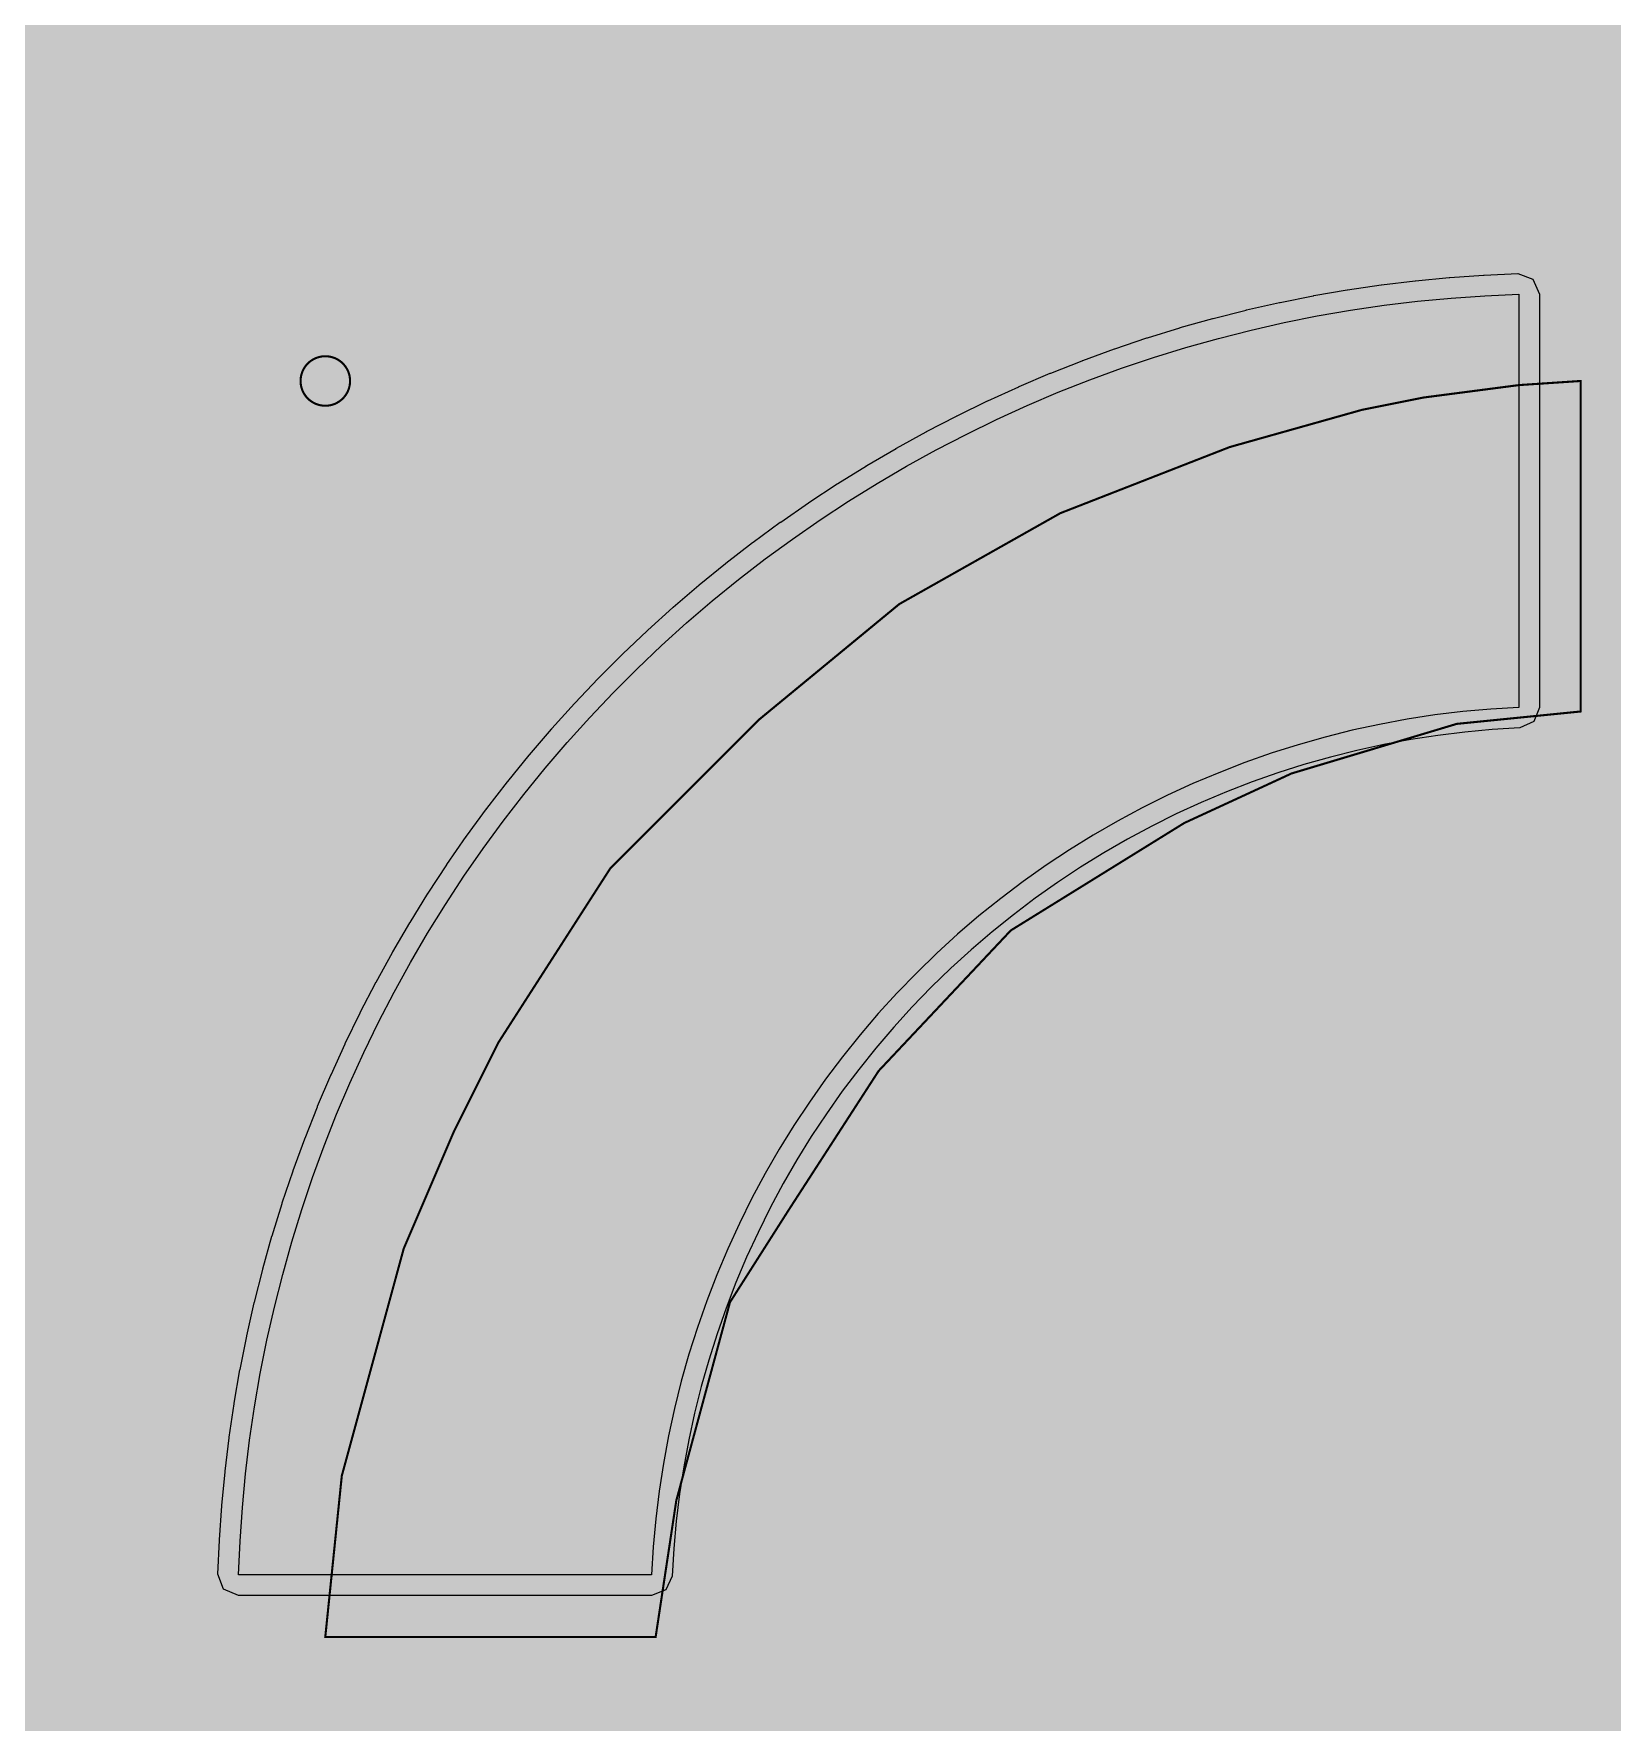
# Model space of a CAD drawing. Header units: millimetres. Extents: x 0 to 286, y 0 to 95.
# Drawn here: x 68.846 to 72.669, y 5.029 to 9.116 of the extents above; entities that cross this region are included whole.
import ezdxf

# ---------------------------------------------------------------- set-up
doc = ezdxf.new("R2010")
doc.units = ezdxf.units.MM
doc.header["$MEASUREMENT"] = 0
for name, color, linetype, true_color in [('Bottom-Layer', 7, 'Continuous', 0x0000ff), ('Bottom-Paste-Mask-Layer', 7, 'Continuous', 0x800000), ('Bottom-Solder-Mask-Layer', 7, 'Continuous', 0xaa00ff), ('Component-Marking-Layer', 7, 'Continuous', 0x66ffcc), ('Component-Shape-Layer', 7, 'Continuous', 0x00cccc), ('Document-Layer', 7, 'Continuous', 0xffffff), ('Multi-Layer', 7, 'Continuous', 0xc0c0c0), ('Pin-Soldering-Layer', 7, 'Continuous', 0xcc9999)]:
    doc.layers.add(name, color=color, linetype=linetype, true_color=true_color)

msp = doc.modelspace()

# ---------------------------------------------------------------- hatches: boundary and pattern name
at = {"layer": 'Bottom-Layer'}
for points in [[(0.4592, 93.2831), (0.4741, 93.4131), (0.4988, 93.5383), (0.5336, 93.6625), (0.5789, 93.7826), (0.6325, 93.9003), (0.6959, 94.0133), (0.7666, 94.1201), (0.8468, 94.2205), (0.9343, 94.3158), (1.0294, 94.4031), (1.1304, 94.4836), (1.2369, 94.5545), (1.3499, 94.6176), (1.4675, 94.6714), (1.5873, 94.7165), (1.712, 94.7513), (1.8371, 94.7761), (1.967, 94.7909), (2.1035, 94.7969), (283.464, 94.7969), (283.5983, 94.7909), (283.7274, 94.7761), (283.8536, 94.7512), (283.9785, 94.7164), (284.0988, 94.6714), (284.2148, 94.618), (284.3274, 94.5547), (284.4352, 94.483), (284.5375, 94.4024), (284.6321, 94.3158), (284.7203, 94.2195), (284.8002, 94.1207), (284.8694, 94.0139), (284.9338, 93.9003), (284.987, 93.7821), (285.0329, 93.6624), (285.067, 93.5383), (285.0927, 93.4111), (285.1081, 93.284), (285.1124, 93.1486), (285.1124, 41.3492), (281.9686, 41.3491), (281.9418, 41.348), (281.9152, 41.3449), (281.1422, 41.2239), (281.087, 41.2107), (281.0346, 41.189), (280.3386, 40.8334), (280.291, 40.8042), (280.2486, 40.768), (279.6946, 40.2152), (279.6578, 40.1721), (279.6282, 40.1238), (279.2742, 39.4267), (279.2529, 39.3752), (279.2399, 39.3209), (279.1169, 38.549), (279.1124, 38.4928), (279.1169, 38.4365), (279.2399, 37.6622), (279.2529, 37.6077), (279.2743, 37.556), (279.6283, 36.86), (279.6578, 36.812), (279.6943, 36.7691), (280.2483, 36.2152), (280.2909, 36.1788), (280.3386, 36.1495), (281.0346, 35.7939), (281.0869, 35.7722), (281.142, 35.7591), (281.917, 35.6375), (281.9437, 35.6344), (281.9706, 35.6333), (285.1124, 35.6333), (285.1124, 2.2325), (285.1081, 2.1001), (285.0927, 1.9739), (285.067, 1.8457), (285.0327, 1.722), (284.9866, 1.5995), (284.9345, 1.485), (284.8695, 1.3714), (284.7998, 1.264), (284.7184, 1.162), (284.6322, 1.0668), (284.5384, 0.9821), (284.4354, 0.9008), (284.3275, 0.8293), (284.2147, 0.7658), (284.0974, 0.7119), (283.9783, 0.6661), (283.8552, 0.6329), (283.7275, 0.6077), (283.5997, 0.5931), (283.465, 0.5883), (2.1051, 0.5855), (1.9683, 0.5927), (1.837, 0.6077), (1.7105, 0.6328), (1.5875, 0.666), (1.4685, 0.7121), (1.35, 0.7662), (1.2368, 0.8296), (1.1302, 0.9002), (1.0283, 0.9816), (0.9343, 1.0667), (0.8483, 1.1616), (0.7671, 1.2644), (0.6955, 1.3725), (0.6319, 1.4849), (0.5791, 1.5994), (0.5338, 1.7219), (0.4988, 1.8457), (0.4741, 1.9719), (0.4592, 2.1011), (0.4532, 2.2346), (0.4532, 35.6333), (3.5973, 35.6335), (3.6242, 35.6345), (3.6509, 35.6377), (4.4239, 35.7591), (4.479, 35.7723), (4.5313, 35.794), (5.2273, 36.1496), (5.2752, 36.179), (5.3179, 36.2155), (5.8704, 36.7694), (5.9067, 36.8119), (5.9358, 36.8595), (6.2914, 37.5555), (6.313, 37.6075), (6.3261, 37.6623), (6.4488, 38.4352), (6.4532, 38.4913), (6.4488, 38.5474), (6.3262, 39.3207), (6.313, 39.3753), (6.2915, 39.4273), (5.9359, 40.1244), (5.9066, 40.1722), (5.8702, 40.2149), (5.3176, 40.7677), (5.275, 40.8041), (5.2273, 40.8334), (4.5313, 41.189), (4.479, 41.2107), (4.4239, 41.2239), (3.6501, 41.3451), (3.6235, 41.3482), (3.5967, 41.3492), (0.4532, 41.3492), (0.4532, 93.1467)], [(72.4264, 8.8433), (72.3447, 8.8397), (72.3402, 8.8395), (72.3356, 8.8392), (72.254, 8.8336), (72.2494, 8.8332), (72.2448, 8.8328), (72.1633, 8.8251), (72.1587, 8.8246), (72.1541, 8.8241), (72.0728, 8.8142), (72.0684, 8.8136), (72.064, 8.813), (71.983, 8.8012), (71.9784, 8.8005), (71.9738, 8.7997), (71.8931, 8.7857), (71.8886, 8.7849), (71.8842, 8.784), (71.804, 8.768), (71.7995, 8.7671), (71.795, 8.7661), (71.7152, 8.7481), (71.7107, 8.747), (71.7062, 8.7459), (71.6268, 8.7258), (71.6224, 8.7246), (71.6179, 8.7234), (71.5391, 8.7013), (71.5348, 8.7), (71.5304, 8.6987), (71.4522, 8.6746), (71.4478, 8.6732), (71.4435, 8.6718), (71.3659, 8.6456), (71.3616, 8.6441), (71.3573, 8.6426), (71.2804, 8.6145), (71.2761, 8.6129), (71.2718, 8.6112), (71.1957, 8.5812), (71.1914, 8.5794), (71.1871, 8.5776), (71.1118, 8.5456), (71.1076, 8.5438), (71.1035, 8.542), (71.029, 8.5081), (71.0248, 8.5061), (71.0207, 8.5041), (70.9471, 8.4683), (70.943, 8.4663), (70.939, 8.4643), (70.8663, 8.4266), (70.8622, 8.4244), (70.8581, 8.4222), (70.7864, 8.3826), (70.7824, 8.3804), (70.7785, 8.3782), (70.7079, 8.3368), (70.704, 8.3345), (70.7, 8.3321), (70.6305, 8.2889), (70.6266, 8.2865), (70.6228, 8.2841), (70.5544, 8.2392), (70.5505, 8.2366), (70.5467, 8.234), (70.4794, 8.1873), (70.4757, 8.1847), (70.4721, 8.1821), (70.406, 8.1337), (70.4023, 8.131), (70.3985, 8.1281), (70.3338, 8.0781), (70.3302, 8.0753), (70.3267, 8.0725), (70.2632, 8.0208), (70.2597, 8.0179), (70.2562, 8.0149), (70.194, 7.9617), (70.1906, 7.9587), (70.1871, 7.9556), (70.1264, 7.9008), (70.123, 7.8977), (70.1196, 7.8945), (70.0603, 7.8381), (70.057, 7.835), (70.0538, 7.8318), (69.9959, 7.7739), (69.9927, 7.7707), (69.9894, 7.7673), (69.9331, 7.708), (69.93, 7.7047), (69.9269, 7.7013), (69.872, 7.6406), (69.8689, 7.6371), (69.8659, 7.6336), (69.8126, 7.5714), (69.8096, 7.5679), (69.8067, 7.5643), (69.755, 7.5008), (69.7523, 7.4973), (69.7496, 7.4939), (69.6995, 7.4291), (69.6967, 7.4254), (69.6939, 7.4217), (69.6456, 7.3556), (69.6429, 7.3519), (69.6402, 7.3481), (69.5936, 7.2808), (69.591, 7.2771), (69.5885, 7.2733), (69.5436, 7.2049), (69.5411, 7.201), (69.5387, 7.1971), (69.4955, 7.1276), (69.4931, 7.1236), (69.4908, 7.1197), (69.4494, 7.0491), (69.4471, 7.0451), (69.4449, 7.0411), (69.4053, 6.9694), (69.4032, 6.9653), (69.401, 6.9613), (69.3634, 6.8887), (69.3613, 6.8846), (69.3593, 6.8806), (69.3235, 6.807), (69.3215, 6.8028), (69.3196, 6.7987), (69.2856, 6.7242), (69.2837, 6.7199), (69.2819, 6.7157), (69.2499, 6.6403), (69.2481, 6.6361), (69.2464, 6.6319), (69.2164, 6.5557), (69.2147, 6.5515), (69.2131, 6.5472), (69.185, 6.4704), (69.1835, 6.4661), (69.182, 6.4618), (69.1559, 6.3843), (69.1544, 6.3798), (69.153, 6.3753), (69.1289, 6.297), (69.1276, 6.2928), (69.1263, 6.2885), (69.1042, 6.2097), (69.103, 6.2052), (69.1018, 6.2008), (69.0817, 6.1214), (69.0806, 6.1169), (69.0795, 6.1124), (69.0615, 6.0326), (69.0605, 6.0282), (69.0596, 6.0237), (69.0436, 5.9435), (69.0427, 5.939), (69.0419, 5.9344), (69.0279, 5.8538), (69.0272, 5.8493), (69.0265, 5.8448), (69.0146, 5.7639), (69.0139, 5.7592), (69.0133, 5.7546), (69.0035, 5.6733), (69.003, 5.6689), (69.0026, 5.6644), (68.9948, 5.583), (68.9944, 5.5783), (68.994, 5.5737), (68.9884, 5.492), (68.9881, 5.4874), (68.9878, 5.4828), (68.9843, 5.401), (69.0236, 5.2218), (69.1465, 5.0855), (69.0236, 4.9492), (68.9843, 4.7699), (68.9879, 4.6882), (68.9881, 4.6835), (68.9884, 4.6789), (68.9941, 4.5973), (68.9944, 4.5927), (68.9948, 4.588), (69.0026, 4.5066), (69.0031, 4.5021), (69.0036, 4.4977), (69.0134, 4.4164), (69.014, 4.4118), (69.0146, 4.4073), (69.0265, 4.3263), (69.0272, 4.3218), (69.0279, 4.3173), (69.0419, 4.2366), (69.0427, 4.2321), (69.0436, 4.2276), (69.0596, 4.1474), (69.0605, 4.1428), (69.0615, 4.1383), (69.0796, 4.0584), (69.0806, 4.054), (69.0817, 4.0496), (69.1018, 3.9702), (69.103, 3.9657), (69.1042, 3.9612), (69.1264, 3.8825), (69.1276, 3.8782), (69.1289, 3.874), (69.153, 3.7957), (69.1544, 3.7912), (69.1559, 3.7867), (69.1821, 3.7092), (69.1835, 3.7049), (69.1851, 3.7006), (69.2132, 3.6237), (69.2148, 3.6195), (69.2164, 3.6153), (69.2464, 3.5392), (69.2482, 3.5349), (69.2499, 3.5306), (69.2819, 3.4553), (69.2838, 3.451), (69.2857, 3.4467), (69.3196, 3.3723), (69.3215, 3.3681), (69.3235, 3.364), (69.3593, 3.2905), (69.3613, 3.2864), (69.3634, 3.2823), (69.4011, 3.2096), (69.4032, 3.2056), (69.4054, 3.2016), (69.4449, 3.1299), (69.4472, 3.1259), (69.4495, 3.1218), (69.4909, 3.0512), (69.4932, 3.0473), (69.4955, 3.0435), (69.5386, 2.9739), (69.5411, 2.97), (69.5436, 2.9662), (69.5885, 2.8977), (69.5911, 2.8939), (69.5936, 2.8901), (69.6403, 2.8229), (69.6429, 2.8191), (69.6456, 2.8154), (69.694, 2.7493), (69.6967, 2.7457), (69.6994, 2.7421), (69.7494, 2.6773), (69.7523, 2.6736), (69.7552, 2.67), (69.8069, 2.6065), (69.8098, 2.603), (69.8127, 2.5996), (69.866, 2.5374), (69.869, 2.5339), (69.872, 2.5305), (69.9268, 2.4698), (69.93, 2.4663), (69.9332, 2.4629), (69.9896, 2.4036), (69.9927, 2.4004), (69.9958, 2.3973), (70.0536, 2.3393), (70.0569, 2.3361), (70.0603, 2.3329), (70.1196, 2.2765), (70.123, 2.2733), (70.1264, 2.2702), (70.1871, 2.2154), (70.1906, 2.2123), (70.1941, 2.2093), (70.2563, 2.156), (70.2597, 2.1531), (70.2632, 2.1502), (70.3267, 2.0985), (70.3303, 2.0957), (70.3339, 2.0928), (70.3986, 2.0428), (70.4023, 2.04), (70.4061, 2.0372), (70.4721, 1.9889), (70.4758, 1.9863), (70.4795, 1.9836), (70.5468, 1.937), (70.5505, 1.9344), (70.5543, 1.9319), (70.6228, 1.887), (70.6266, 1.8845), (70.6305, 1.8821), (70.7, 1.8389), (70.7039, 1.8365), (70.7079, 1.8342), (70.7785, 1.7928), (70.7826, 1.7905), (70.7866, 1.7882), (70.8584, 1.7487), (70.8623, 1.7466), (70.8662, 1.7445), (70.9389, 1.7068), (70.9429, 1.7047), (70.947, 1.7027), (71.0206, 1.6669), (71.0248, 1.6649), (71.029, 1.6629), (71.1035, 1.629), (71.1077, 1.6271), (71.1119, 1.6253), (71.1873, 1.5933), (71.1915, 1.5915), (71.1958, 1.5898), (71.2719, 1.5597), (71.2761, 1.5581), (71.2804, 1.5565), (71.3572, 1.5284), (71.3615, 1.5269), (71.3658, 1.5254), (71.4434, 1.4992), (71.4479, 1.4978), (71.4524, 1.4963), (71.5306, 1.4722), (71.5349, 1.471), (71.5391, 1.4697), (71.6179, 1.4476), (71.6224, 1.4464), (71.6268, 1.4452), (71.7062, 1.4251), (71.7106, 1.424), (71.7151, 1.4229), (71.7949, 1.4049), (71.7994, 1.4039), (71.804, 1.4029), (71.8842, 1.3869), (71.8887, 1.3861), (71.8932, 1.3853), (71.9739, 1.3713), (71.9784, 1.3705), (71.983, 1.3698), (72.0639, 1.358), (72.0684, 1.3573), (72.0729, 1.3567), (72.1542, 1.3469), (72.1587, 1.3464), (72.1633, 1.3459), (72.2448, 1.3382), (72.2493, 1.3378), (72.2539, 1.3374), (72.3356, 1.3318), (72.3402, 1.3315), (72.3448, 1.3312), (72.4266, 1.3277), (72.6058, 1.367), (72.7421, 1.4899), (72.8784, 1.3669), (73.0577, 1.3277), (73.1395, 1.3312), (73.1441, 1.3315), (73.1488, 1.3318), (73.2305, 1.3374), (73.2349, 1.3378), (73.2393, 1.3382), (73.3208, 1.3459), (73.3255, 1.3464), (73.3301, 1.3469), (73.4113, 1.3567), (73.4159, 1.3573), (73.4204, 1.3579), (73.5014, 1.3699), (73.5058, 1.3705), (73.5103, 1.3713), (73.5909, 1.3852), (73.5956, 1.386), (73.6002, 1.3869), (73.6805, 1.403), (73.6848, 1.4039), (73.6892, 1.4048), (73.769, 1.4229), (73.7735, 1.4239), (73.7781, 1.4251), (73.8574, 1.4452), (73.8619, 1.4463), (73.8663, 1.4476), (73.9451, 1.4697), (73.9495, 1.471), (73.9538, 1.4723), (74.0321, 1.4964), (74.0364, 1.4978), (74.0407, 1.4992), (74.1183, 1.5253), (74.1226, 1.5268), (74.1269, 1.5284), (74.2038, 1.5564), (74.2081, 1.5581), (74.2124, 1.5597), (74.2886, 1.5898), (74.2929, 1.5915), (74.2972, 1.5933), (74.3725, 1.6254), (74.3767, 1.6272), (74.3809, 1.6291), (74.4554, 1.663), (74.4594, 1.6649), (74.4635, 1.6668), (74.5371, 1.7026), (74.5412, 1.7046), (74.5452, 1.7067), (74.6179, 1.7444), (74.622, 1.7465), (74.626, 1.7487), (74.6977, 1.7883), (74.7017, 1.7905), (74.7057, 1.7928), (74.7763, 1.8342), (74.7803, 1.8365), (74.7842, 1.8389), (74.8538, 1.882), (74.8576, 1.8845), (74.8615, 1.887), (74.9299, 1.9319), (74.9337, 1.9344), (74.9375, 1.937), (75.0048, 1.9837), (75.0084, 1.9862), (75.012, 1.9888), (75.0781, 2.0371), (75.082, 2.04), (75.0858, 2.0429), (75.1505, 2.093), (75.1541, 2.0957), (75.1575, 2.0985), (75.221, 2.1501), (75.2245, 2.1531), (75.228, 2.156), (75.2902, 2.2093), (75.2937, 2.2123), (75.2971, 2.2154), (75.3579, 2.2702), (75.3613, 2.2734), (75.3647, 2.2765), (75.424, 2.3329), (75.4273, 2.3361), (75.4305, 2.3392), (75.4884, 2.3971), (75.4916, 2.4004), (75.4947, 2.4037), (75.5511, 2.463), (75.5543, 2.4663), (75.5574, 2.4697), (75.6122, 2.5305), (75.6153, 2.5339), (75.6183, 2.5374), (75.6715, 2.5995), (75.6745, 2.603), (75.6774, 2.6066), (75.7291, 2.6701), (75.7319, 2.6736), (75.7347, 2.6771), (75.7847, 2.7418), (75.7876, 2.7456), (75.7904, 2.7494), (75.8387, 2.8155), (75.8413, 2.8191), (75.8439, 2.8227), (75.8906, 2.89), (75.8932, 2.8938), (75.8958, 2.8977), (75.9407, 2.9661), (75.9432, 2.9701), (75.9457, 2.974), (75.9888, 3.0436), (75.9911, 3.0474), (75.9934, 3.0512), (76.0348, 3.1218), (76.0371, 3.1259), (76.0394, 3.1299), (76.0789, 3.2016), (76.081, 3.2056), (76.0832, 3.2096), (76.1209, 3.2823), (76.123, 3.2864), (76.125, 3.2905), (76.1608, 3.3641), (76.1628, 3.3682), (76.1647, 3.3723), (76.1986, 3.4469), (76.2005, 3.451), (76.2023, 3.4552), (76.2343, 3.5306), (76.2361, 3.5348), (76.2378, 3.539), (76.2678, 3.6151), (76.2695, 3.6195), (76.2711, 3.6238), (76.2992, 3.7007), (76.3007, 3.7049), (76.3022, 3.7092), (76.3284, 3.7868), (76.3299, 3.7913), (76.3313, 3.7958), (76.3554, 3.874), (76.3566, 3.8782), (76.3578, 3.8824), (76.38, 3.9612), (76.3813, 3.9657), (76.3825, 3.9703), (76.4025, 4.0496), (76.4036, 4.0541), (76.4047, 4.0585), (76.4227, 4.1384), (76.4237, 4.1427), (76.4246, 4.1472), (76.4407, 4.2274), (76.4416, 4.232), (76.4424, 4.2365), (76.4563, 4.3172), (76.4571, 4.3218), (76.4578, 4.3264), (76.4697, 4.4074), (76.4703, 4.4118), (76.4709, 4.4163), (76.4807, 4.4975), (76.4812, 4.502), (76.4817, 4.5066), (76.4894, 4.5881), (76.4899, 4.5927), (76.4902, 4.5974), (76.4958, 4.679), (76.4961, 4.6836), (76.4964, 4.6882), (76.4999, 4.7699), (76.4606, 4.9492), (76.3377, 5.0855), (76.4606, 5.2218), (76.4999, 5.401), (76.4964, 5.4828), (76.4961, 5.4874), (76.4958, 5.492), (76.4902, 5.5737), (76.4898, 5.5782), (76.4894, 5.5828), (76.4817, 5.6643), (76.4812, 5.6689), (76.4807, 5.6734), (76.4709, 5.7547), (76.4703, 5.7592), (76.4697, 5.7637), (76.4578, 5.8447), (76.4571, 5.8492), (76.4563, 5.8537), (76.4423, 5.9344), (76.4415, 5.9389), (76.4407, 5.9434), (76.4246, 6.0237), (76.4237, 6.0282), (76.4227, 6.0326), (76.4047, 6.1124), (76.4036, 6.1169), (76.4025, 6.1214), (76.3824, 6.2008), (76.3813, 6.2052), (76.38, 6.2097), (76.3579, 6.2885), (76.3566, 6.2928), (76.3553, 6.2971), (76.3312, 6.3753), (76.3298, 6.3797), (76.3284, 6.3841), (76.3022, 6.4617), (76.3008, 6.466), (76.2992, 6.4703), (76.2711, 6.5472), (76.2695, 6.5515), (76.2679, 6.5558), (76.2378, 6.6319), (76.2361, 6.6362), (76.2343, 6.6404), (76.2023, 6.7157), (76.2005, 6.7199), (76.1986, 6.7242), (76.1647, 6.7986), (76.1627, 6.8028), (76.1608, 6.8069), (76.1249, 6.8805), (76.1229, 6.8846), (76.1209, 6.8886), (76.0832, 6.9613), (76.081, 6.9654), (76.0788, 6.9695), (76.0393, 7.0411), (76.0371, 7.0451), (76.0348, 7.0491), (75.9934, 7.1197), (75.9911, 7.1236), (75.9887, 7.1275), (75.9456, 7.197), (75.9432, 7.2009), (75.9406, 7.2048), (75.8957, 7.2733), (75.8932, 7.2771), (75.8906, 7.2809), (75.8439, 7.3482), (75.8413, 7.3518), (75.8387, 7.3555), (75.7904, 7.4216), (75.7876, 7.4253), (75.7847, 7.429), (75.7347, 7.4938), (75.7319, 7.4974), (75.7291, 7.5009), (75.6774, 7.5644), (75.6745, 7.5679), (75.6716, 7.5714), (75.6183, 7.6336), (75.6153, 7.637), (75.6122, 7.6405), (75.5574, 7.7012), (75.5543, 7.7046), (75.5511, 7.708), (75.4947, 7.7673), (75.4916, 7.7706), (75.4884, 7.7738), (75.4305, 7.8317), (75.4272, 7.8349), (75.424, 7.8381), (75.3646, 7.8945), (75.3613, 7.8976), (75.3579, 7.9007), (75.2971, 7.9556), (75.2937, 7.9586), (75.2902, 7.9617), (75.228, 8.0149), (75.2246, 8.0179), (75.221, 8.0208), (75.1575, 8.0724), (75.154, 8.0753), (75.1504, 8.0781), (75.0857, 8.1281), (75.082, 8.1309), (75.0782, 8.1337), (75.0121, 8.1821), (75.0085, 8.1847), (75.0048, 8.1873), (74.9375, 8.2339), (74.9337, 8.2365), (74.9299, 8.2391), (74.8615, 8.284), (74.8576, 8.2865), (74.8537, 8.289), (74.7841, 8.3321), (74.7802, 8.3345), (74.7763, 8.3368), (74.7057, 8.3781), (74.7018, 8.3804), (74.6978, 8.3826), (74.6261, 8.4222), (74.622, 8.4244), (74.6179, 8.4266), (74.5452, 8.4642), (74.5412, 8.4663), (74.5371, 8.4683), (74.4636, 8.5041), (74.4594, 8.5061), (74.4553, 8.508), (74.3808, 8.5419), (74.3766, 8.5438), (74.3724, 8.5457), (74.297, 8.5777), (74.2928, 8.5794), (74.2886, 8.5811), (74.2124, 8.6112), (74.2081, 8.6129), (74.2038, 8.6145), (74.1269, 8.6426), (74.1226, 8.6441), (74.1183, 8.6456), (74.0408, 8.6717), (74.0364, 8.6732), (74.032, 8.6746), (73.9537, 8.6987), (73.9494, 8.7), (73.9451, 8.7012), (73.8663, 8.7234), (73.8619, 8.7246), (73.8574, 8.7258), (73.7781, 8.7459), (73.7736, 8.747), (73.7691, 8.748), (73.6892, 8.7661), (73.6848, 8.7671), (73.6803, 8.768), (73.6001, 8.784), (73.5956, 8.7849), (73.5911, 8.7857), (73.5104, 8.7997), (73.5058, 8.8004), (73.5013, 8.8011), (73.4203, 8.813), (73.4158, 8.8136), (73.4113, 8.8142), (73.3301, 8.8241), (73.3255, 8.8246), (73.3209, 8.825), (73.2394, 8.8328), (73.2349, 8.8332), (73.2303, 8.8335), (73.1487, 8.8392), (73.1441, 8.8395), (73.1395, 8.8397), (73.0577, 8.8433), (72.8784, 8.804), (72.7421, 8.6811), (72.6058, 8.804)], [(69.3421, 5.3855), (69.3456, 5.4673), (69.3513, 5.5489), (69.3591, 5.6304), (69.3689, 5.7117), (69.3808, 5.7927), (69.3948, 5.8733), (69.4108, 5.9536), (69.4289, 6.0334), (69.449, 6.1128), (69.4711, 6.1916), (69.4952, 6.2698), (69.5214, 6.3474), (69.5495, 6.4242), (69.5796, 6.5004), (69.6115, 6.5757), (69.6455, 6.6502), (69.6813, 6.7238), (69.719, 6.7964), (69.7585, 6.8682), (69.7998, 6.9388), (69.843, 7.0084), (69.8879, 7.0768), (69.9345, 7.144), (69.9829, 7.2101), (70.0329, 7.2749), (70.0846, 7.3384), (70.1378, 7.4005), (70.1927, 7.4613), (70.2491, 7.5207), (70.307, 7.5785), (70.3663, 7.6349), (70.4271, 7.6897), (70.4892, 7.743), (70.5527, 7.7947), (70.6175, 7.8447), (70.6836, 7.893), (70.7508, 7.9397), (70.8193, 7.9846), (70.8888, 8.0277), (70.9594, 8.0691), (71.0311, 8.1086), (71.1038, 8.1463), (71.1774, 8.1821), (71.2519, 8.216), (71.3272, 8.2481), (71.4034, 8.2781), (71.4802, 8.3062), (71.5578, 8.3324), (71.636, 8.3565), (71.7148, 8.3786), (71.7942, 8.3988), (71.874, 8.4168), (71.9543, 8.4328), (72.035, 8.4468), (72.1159, 8.4587), (72.1972, 8.4685), (72.2787, 8.4763), (72.3603, 8.4819), (72.4421, 8.4855), (72.4421, 7.4855), (72.3743, 7.4814), (72.3067, 7.4753), (72.2393, 7.467), (72.1721, 7.4567), (72.1053, 7.4443), (72.039, 7.4299), (71.9731, 7.4134), (71.9078, 7.3949), (71.843, 7.3744), (71.779, 7.3519), (71.7156, 7.3274), (71.653, 7.301), (71.5913, 7.2726), (71.5305, 7.2424), (71.4706, 7.2103), (71.4118, 7.1764), (71.3541, 7.1407), (71.2974, 7.1032), (71.242, 7.064), (71.1878, 7.0231), (71.1348, 6.9805), (71.0832, 6.9363), (71.0331, 6.8906), (70.9843, 6.8433), (70.937, 6.7945), (70.8913, 6.7444), (70.8471, 6.6928), (70.8045, 6.6398), (70.7636, 6.5856), (70.7244, 6.5302), (70.6869, 6.4736), (70.6512, 6.4158), (70.6173, 6.357), (70.5852, 6.2971), (70.555, 6.2363), (70.5266, 6.1746), (70.5002, 6.112), (70.4757, 6.0486), (70.4532, 5.9846), (70.4327, 5.9198), (70.4142, 5.8545), (70.3977, 5.7886), (70.3833, 5.7222), (70.3709, 5.6554), (70.3606, 5.5883), (70.3523, 5.5209), (70.3462, 5.4533), (70.3421, 5.3855)]]:
    msp.add_hatch(color=256, dxfattribs=at).paths.add_polyline_path(points)
at = {"layer": 'Bottom-Paste-Mask-Layer'}
msp.add_hatch(color=256, dxfattribs=at).paths.add_polyline_path([(69.3421, 5.3855), (69.3456, 5.4673), (69.3513, 5.5489), (69.3591, 5.6304), (69.3689, 5.7117), (69.3808, 5.7927), (69.3948, 5.8733), (69.4108, 5.9536), (69.4289, 6.0334), (69.449, 6.1128), (69.4711, 6.1916), (69.4952, 6.2698), (69.5214, 6.3474), (69.5495, 6.4242), (69.5796, 6.5004), (69.6115, 6.5757), (69.6455, 6.6502), (69.6813, 6.7238), (69.719, 6.7964), (69.7585, 6.8682), (69.7998, 6.9388), (69.843, 7.0084), (69.8879, 7.0768), (69.9345, 7.144), (69.9829, 7.2101), (70.0329, 7.2749), (70.0846, 7.3384), (70.1378, 7.4005), (70.1927, 7.4613), (70.2491, 7.5207), (70.307, 7.5785), (70.3663, 7.6349), (70.4271, 7.6897), (70.4892, 7.743), (70.5527, 7.7947), (70.6175, 7.8447), (70.6836, 7.893), (70.7508, 7.9397), (70.8193, 7.9846), (70.8888, 8.0277), (70.9594, 8.0691), (71.0311, 8.1086), (71.1038, 8.1463), (71.1774, 8.1821), (71.2519, 8.216), (71.3272, 8.2481), (71.4034, 8.2781), (71.4802, 8.3062), (71.5578, 8.3324), (71.636, 8.3565), (71.7148, 8.3786), (71.7942, 8.3988), (71.874, 8.4168), (71.9543, 8.4328), (72.035, 8.4468), (72.1159, 8.4587), (72.1972, 8.4685), (72.2787, 8.4763), (72.3603, 8.4819), (72.4421, 8.4855), (72.4421, 7.4855), (72.3743, 7.4814), (72.3067, 7.4753), (72.2393, 7.467), (72.1721, 7.4567), (72.1053, 7.4443), (72.039, 7.4299), (71.9731, 7.4134), (71.9078, 7.3949), (71.843, 7.3744), (71.779, 7.3519), (71.7156, 7.3274), (71.653, 7.301), (71.5913, 7.2726), (71.5305, 7.2424), (71.4706, 7.2103), (71.4118, 7.1764), (71.3541, 7.1407), (71.2974, 7.1032), (71.242, 7.064), (71.1878, 7.0231), (71.1348, 6.9805), (71.0832, 6.9363), (71.0331, 6.8906), (70.9843, 6.8433), (70.937, 6.7945), (70.8913, 6.7444), (70.8471, 6.6928), (70.8045, 6.6398), (70.7636, 6.5856), (70.7244, 6.5302), (70.6869, 6.4736), (70.6512, 6.4158), (70.6173, 6.357), (70.5852, 6.2971), (70.555, 6.2363), (70.5266, 6.1746), (70.5002, 6.112), (70.4757, 6.0486), (70.4532, 5.9846), (70.4327, 5.9198), (70.4142, 5.8545), (70.3977, 5.7886), (70.3833, 5.7222), (70.3709, 5.6554), (70.3606, 5.5883), (70.3523, 5.5209), (70.3462, 5.4533), (70.3421, 5.3855)])
at = {"layer": 'Bottom-Solder-Mask-Layer'}
msp.add_hatch(color=256, dxfattribs=at).paths.add_polyline_path([(70.3421, 5.3355), (69.3421, 5.3355), (69.306, 5.3509), (69.2921, 5.3876), (69.2957, 5.4694), (69.2957, 5.4701), (69.2958, 5.4707), (69.3014, 5.5524), (69.3015, 5.5531), (69.3015, 5.5537), (69.3093, 5.6352), (69.3094, 5.6358), (69.3094, 5.6364), (69.3192, 5.7177), (69.3193, 5.7183), (69.3194, 5.719), (69.3313, 5.7999), (69.3314, 5.8006), (69.3315, 5.8012), (69.3455, 5.8819), (69.3456, 5.8825), (69.3457, 5.8831), (69.3618, 5.9634), (69.3619, 5.964), (69.362, 5.9646), (69.3801, 6.0445), (69.3802, 6.0451), (69.3804, 6.0457), (69.4005, 6.1251), (69.4007, 6.1257), (69.4008, 6.1263), (69.423, 6.2051), (69.4232, 6.2057), (69.4233, 6.2063), (69.4474, 6.2845), (69.4476, 6.2852), (69.4478, 6.2858), (69.474, 6.3633), (69.4742, 6.3639), (69.4744, 6.3645), (69.5025, 6.4414), (69.5027, 6.442), (69.503, 6.4426), (69.533, 6.5187), (69.5333, 6.5193), (69.5335, 6.5199), (69.5655, 6.5953), (69.5658, 6.5959), (69.566, 6.5964), (69.6, 6.6709), (69.6002, 6.6715), (69.6005, 6.6721), (69.6364, 6.7457), (69.6366, 6.7463), (69.6369, 6.7468), (69.6746, 6.8195), (69.6749, 6.82), (69.6752, 6.8206), (69.7147, 6.8923), (69.715, 6.8929), (69.7154, 6.8934), (69.7567, 6.964), (69.757, 6.9646), (69.7574, 6.9651), (69.8005, 7.0347), (69.8009, 7.0353), (69.8012, 7.0358), (69.8461, 7.1042), (69.8465, 7.1047), (69.8468, 7.1053), (69.8935, 7.1725), (69.8938, 7.1731), (69.8942, 7.1736), (69.9426, 7.2396), (69.9429, 7.2402), (69.9433, 7.2407), (69.9934, 7.3054), (69.9938, 7.3059), (69.9941, 7.3064), (70.0458, 7.3699), (70.0462, 7.3704), (70.0466, 7.3709), (70.0999, 7.4331), (70.1003, 7.4336), (70.1007, 7.434), (70.1556, 7.4948), (70.156, 7.4953), (70.1565, 7.4957), (70.2128, 7.5551), (70.2133, 7.5556), (70.2138, 7.556), (70.2716, 7.6139), (70.2721, 7.6143), (70.2725, 7.6148), (70.3319, 7.6711), (70.3323, 7.6716), (70.3328, 7.672), (70.3936, 7.7269), (70.3941, 7.7273), (70.3945, 7.7277), (70.4567, 7.781), (70.4572, 7.7814), (70.4577, 7.7818), (70.5212, 7.8335), (70.5217, 7.8338), (70.5222, 7.8342), (70.5869, 7.8843), (70.5875, 7.8847), (70.588, 7.8851), (70.654, 7.9334), (70.6546, 7.9338), (70.6551, 7.9341), (70.7223, 7.9808), (70.7229, 7.9811), (70.7234, 7.9815), (70.7918, 8.0264), (70.7924, 8.0267), (70.7929, 8.0271), (70.8625, 8.0702), (70.863, 8.0706), (70.8636, 8.0709), (70.9342, 8.1122), (70.9347, 8.1125), (70.9353, 8.1128), (71.007, 8.1524), (71.0076, 8.1527), (71.0081, 8.153), (71.0808, 8.1907), (71.0814, 8.191), (71.0819, 8.1913), (71.1555, 8.2271), (71.1561, 8.2274), (71.1567, 8.2276), (71.2312, 8.2615), (71.2318, 8.2618), (71.2323, 8.262), (71.3077, 8.2941), (71.3083, 8.2943), (71.3089, 8.2946), (71.385, 8.3246), (71.3856, 8.3249), (71.3862, 8.3251), (71.4631, 8.3532), (71.4637, 8.3534), (71.4643, 8.3536), (71.5418, 8.3797), (71.5425, 8.3799), (71.5431, 8.3801), (71.6213, 8.4043), (71.6219, 8.4045), (71.6225, 8.4046), (71.7013, 8.4268), (71.7019, 8.4269), (71.7025, 8.4271), (71.7819, 8.4472), (71.7825, 8.4474), (71.7832, 8.4475), (71.863, 8.4656), (71.8636, 8.4657), (71.8642, 8.4658), (71.9445, 8.4819), (71.9451, 8.482), (71.9457, 8.4821), (72.0264, 8.4961), (72.0271, 8.4962), (72.0277, 8.4963), (72.1087, 8.5081), (72.1093, 8.5082), (72.1099, 8.5083), (72.1912, 8.5182), (72.1918, 8.5182), (72.1924, 8.5183), (72.274, 8.5261), (72.2746, 8.5261), (72.2752, 8.5262), (72.3569, 8.5318), (72.3575, 8.5318), (72.3581, 8.5319), (72.4399, 8.5354), (72.4767, 8.5216), (72.4921, 8.4855), (72.4921, 7.4855), (72.4785, 7.4512), (72.4451, 7.4356), (72.3781, 7.4316), (72.312, 7.4255), (72.2461, 7.4175), (72.1805, 7.4074), (72.1152, 7.3953), (72.0504, 7.3812), (71.986, 7.3651), (71.9221, 7.347), (71.8589, 7.3269), (71.7963, 7.3049), (71.7343, 7.281), (71.6732, 7.2552), (71.6129, 7.2275), (71.5534, 7.198), (71.4949, 7.1666), (71.4375, 7.1335), (71.381, 7.0986), (71.3256, 7.0619), (71.2715, 7.0236), (71.2185, 6.9836), (71.1668, 6.942), (71.1164, 6.8989), (71.0673, 6.8541), (71.0196, 6.8079), (70.9735, 6.7603), (70.9288, 6.7113), (70.8856, 6.6608), (70.844, 6.6091), (70.804, 6.5561), (70.7657, 6.502), (70.729, 6.4466), (70.6941, 6.3901), (70.661, 6.3327), (70.6296, 6.2742), (70.6001, 6.2147), (70.5724, 6.1544), (70.5466, 6.0933), (70.5227, 6.0313), (70.5007, 5.9687), (70.4806, 5.9055), (70.4625, 5.8416), (70.4464, 5.7772), (70.4323, 5.7123), (70.4202, 5.6471), (70.4101, 5.5815), (70.402, 5.5156), (70.396, 5.4495), (70.392, 5.3825), (70.3764, 5.3491)])
at = {"layer": 'Component-Marking-Layer'}
msp.add_hatch(color=256, dxfattribs=at).paths.add_polyline_path([(69.4922, 8.2755, 1), (69.6121, 8.2755, 1)])
msp.add_hatch(color=256, dxfattribs=at).paths.add_polyline_path([(69.4922, 8.2755, 1), (69.6121, 8.2755, 1)])
at = {"layer": 'Multi-Layer'}
msp.add_hatch(color=256, dxfattribs=at).paths.add_polyline_path([(70.5921, 5.0855, 1), (74.8921, 5.0855, 1)])
msp.add_hatch(color=256, dxfattribs=at).paths.add_polyline_path([(70.5921, 5.0855, 1), (74.8921, 5.0855, 1)])
at = {"layer": 'Pin-Soldering-Layer'}
msp.add_hatch(color=256, dxfattribs=at).paths.add_polyline_path([(72.5921, 8.2755), (72.5921, 7.4755), (72.2921, 7.4455), (71.8921, 7.3255), (71.6321, 7.2055), (71.2121, 6.9455), (70.8921, 6.6055), (70.6721, 6.2655), (70.5321, 6.0455), (70.4021, 5.5655), (70.3521, 5.2355), (69.5521, 5.2355), (69.5921, 5.6255), (69.7421, 6.1755), (69.8621, 6.4555), (69.9721, 6.6755), (70.2421, 7.0955), (70.6021, 7.4555), (70.9421, 7.7355), (71.3321, 7.9555), (71.7421, 8.1155), (72.0621, 8.2055), (72.2121, 8.2355), (72.4421, 8.2655)])
msp.add_hatch(color=256, dxfattribs=at).paths.add_polyline_path([(72.5921, 8.2755), (72.5921, 7.4755), (72.2921, 7.4455), (71.8921, 7.3255), (71.6321, 7.2055), (71.2121, 6.9455), (70.8921, 6.6055), (70.6721, 6.2655), (70.5321, 6.0455), (70.4021, 5.5655), (70.3521, 5.2355), (69.5521, 5.2355), (69.5921, 5.6255), (69.7421, 6.1755), (69.8621, 6.4555), (69.9721, 6.6755), (70.2421, 7.0955), (70.6021, 7.4555), (70.9421, 7.7355), (71.3321, 7.9555), (71.7421, 8.1155), (72.0621, 8.2055), (72.2121, 8.2355), (72.4421, 8.2655)])

# ---------------------------------------------------------------- linework, layer by layer
at = {"layer": 'Bottom-Layer', "const_width": 0.0508}
for points in [[(72.7421, 8.6811), (72.6058, 8.804), (72.4264, 8.8433), (72.3447, 8.8397), (72.3402, 8.8395), (72.3356, 8.8392), (72.254, 8.8336), (72.2494, 8.8332), (72.2448, 8.8328), (72.1633, 8.8251), (72.1587, 8.8246), (72.1541, 8.8241), (72.0728, 8.8142), (72.0684, 8.8136), (72.064, 8.813), (71.983, 8.8012), (71.9784, 8.8005), (71.9738, 8.7997), (71.8931, 8.7857), (71.8886, 8.7849), (71.8842, 8.784), (71.804, 8.768), (71.7995, 8.7671), (71.795, 8.7661), (71.7152, 8.7481), (71.7107, 8.747), (71.7062, 8.7459), (71.6268, 8.7258), (71.6224, 8.7246), (71.6179, 8.7234), (71.5391, 8.7013), (71.5348, 8.7), (71.5304, 8.6987), (71.4522, 8.6746), (71.4478, 8.6732), (71.4435, 8.6718), (71.3659, 8.6456), (71.3616, 8.6441), (71.3573, 8.6426), (71.2804, 8.6145), (71.2761, 8.6129), (71.2718, 8.6112), (71.1957, 8.5812), (71.1914, 8.5794), (71.1871, 8.5776), (71.1118, 8.5456), (71.1076, 8.5438), (71.1035, 8.542), (71.029, 8.5081), (71.0248, 8.5061), (71.0207, 8.5041), (70.9471, 8.4683), (70.943, 8.4663), (70.939, 8.4643), (70.8663, 8.4266), (70.8622, 8.4244), (70.8581, 8.4222), (70.7864, 8.3826), (70.7824, 8.3804), (70.7785, 8.3782), (70.7079, 8.3368), (70.704, 8.3345), (70.7, 8.3321), (70.6305, 8.2889), (70.6266, 8.2865), (70.6228, 8.2841), (70.5544, 8.2392), (70.5505, 8.2366), (70.5467, 8.234), (70.4794, 8.1873), (70.4757, 8.1847), (70.4721, 8.1821), (70.406, 8.1337), (70.4023, 8.131), (70.3985, 8.1281), (70.3338, 8.0781), (70.3302, 8.0753), (70.3267, 8.0725), (70.2632, 8.0208), (70.2597, 8.0179), (70.2562, 8.0149), (70.194, 7.9617), (70.1906, 7.9587), (70.1871, 7.9556), (70.1264, 7.9008), (70.123, 7.8977), (70.1196, 7.8945), (70.0603, 7.8381), (70.057, 7.835), (70.0538, 7.8318), (69.9959, 7.7739), (69.9927, 7.7707), (69.9894, 7.7673), (69.9331, 7.708), (69.93, 7.7047), (69.9269, 7.7013), (69.872, 7.6406), (69.8689, 7.6371), (69.8659, 7.6336), (69.8126, 7.5714), (69.8096, 7.5679), (69.8067, 7.5643), (69.755, 7.5008), (69.7523, 7.4973), (69.7496, 7.4939), (69.6995, 7.4291), (69.6967, 7.4254), (69.6939, 7.4217), (69.6456, 7.3556), (69.6429, 7.3519), (69.6402, 7.3481), (69.5936, 7.2808), (69.591, 7.2771), (69.5885, 7.2733), (69.5436, 7.2049), (69.5411, 7.201), (69.5387, 7.1971), (69.4955, 7.1276), (69.4931, 7.1236), (69.4908, 7.1197), (69.4494, 7.0491), (69.4471, 7.0451), (69.4449, 7.0411), (69.4053, 6.9694), (69.4032, 6.9653), (69.401, 6.9613), (69.3634, 6.8887), (69.3613, 6.8846), (69.3593, 6.8806), (69.3235, 6.807), (69.3215, 6.8028), (69.3196, 6.7987), (69.2856, 6.7242), (69.2837, 6.7199), (69.2819, 6.7157), (69.2499, 6.6403), (69.2481, 6.6361), (69.2464, 6.6319), (69.2164, 6.5557), (69.2147, 6.5515), (69.2131, 6.5472), (69.185, 6.4704), (69.1835, 6.4661), (69.182, 6.4618), (69.1559, 6.3843), (69.1544, 6.3798), (69.153, 6.3753), (69.1289, 6.297), (69.1276, 6.2928), (69.1263, 6.2885), (69.1042, 6.2097), (69.103, 6.2052), (69.1018, 6.2008), (69.0817, 6.1214), (69.0806, 6.1169), (69.0795, 6.1124), (69.0615, 6.0326), (69.0605, 6.0282), (69.0596, 6.0237), (69.0436, 5.9435), (69.0427, 5.939), (69.0419, 5.9344), (69.0279, 5.8538), (69.0272, 5.8493), (69.0265, 5.8448), (69.0146, 5.7639), (69.0139, 5.7592), (69.0133, 5.7546), (69.0035, 5.6733), (69.003, 5.6689), (69.0026, 5.6644), (68.9948, 5.583), (68.9944, 5.5783), (68.994, 5.5737), (68.9884, 5.492), (68.9881, 5.4874), (68.9878, 5.4828), (68.9843, 5.401), (69.0236, 5.2218), (69.1465, 5.0855), (69.0236, 4.9492)], [(70.892, 7.3874), (70.892, 8.742)], [(70.892, 7.3874), (69.0855, 7.3874)]]:
    msp.add_lwpolyline(points, dxfattribs=at)
at = {"layer": 'Bottom-Layer'}
msp.add_lwpolyline([(69.3421, 5.3855), (69.3456, 5.4673), (69.3513, 5.5489), (69.3591, 5.6304), (69.3689, 5.7117), (69.3808, 5.7927), (69.3948, 5.8733), (69.4108, 5.9536), (69.4289, 6.0334), (69.449, 6.1128), (69.4711, 6.1916), (69.4952, 6.2698), (69.5214, 6.3474), (69.5495, 6.4242), (69.5796, 6.5004), (69.6115, 6.5757), (69.6455, 6.6502), (69.6813, 6.7238), (69.719, 6.7964), (69.7585, 6.8682), (69.7998, 6.9388), (69.843, 7.0084), (69.8879, 7.0768), (69.9345, 7.144), (69.9829, 7.2101), (70.0329, 7.2749), (70.0846, 7.3384), (70.1378, 7.4005), (70.1927, 7.4613), (70.2491, 7.5207), (70.307, 7.5785), (70.3663, 7.6349), (70.4271, 7.6897), (70.4892, 7.743), (70.5527, 7.7947), (70.6175, 7.8447), (70.6836, 7.893), (70.7508, 7.9397), (70.8193, 7.9846), (70.8888, 8.0277), (70.9594, 8.0691), (71.0311, 8.1086), (71.1038, 8.1463), (71.1774, 8.1821), (71.2519, 8.216), (71.3272, 8.2481), (71.4034, 8.2781), (71.4802, 8.3062), (71.5578, 8.3324), (71.636, 8.3565), (71.7148, 8.3786), (71.7942, 8.3988), (71.874, 8.4168), (71.9543, 8.4328), (72.035, 8.4468), (72.1159, 8.4587), (72.1972, 8.4685), (72.2787, 8.4763), (72.3603, 8.4819), (72.4421, 8.4855), (72.4421, 7.4855), (72.3743, 7.4814), (72.3067, 7.4753), (72.2393, 7.467), (72.1721, 7.4567), (72.1053, 7.4443), (72.039, 7.4299), (71.9731, 7.4134), (71.9078, 7.3949), (71.843, 7.3744), (71.779, 7.3519), (71.7156, 7.3274), (71.653, 7.301), (71.5913, 7.2726), (71.5305, 7.2424), (71.4706, 7.2103), (71.4118, 7.1764), (71.3541, 7.1407), (71.2974, 7.1032), (71.242, 7.064), (71.1878, 7.0231), (71.1348, 6.9805), (71.0832, 6.9363), (71.0331, 6.8906), (70.9843, 6.8433), (70.937, 6.7945), (70.8913, 6.7444), (70.8471, 6.6928), (70.8045, 6.6398), (70.7636, 6.5856), (70.7244, 6.5302), (70.6869, 6.4736), (70.6512, 6.4158), (70.6173, 6.357), (70.5852, 6.2971), (70.555, 6.2363), (70.5266, 6.1746), (70.5002, 6.112), (70.4757, 6.0486), (70.4532, 5.9846), (70.4327, 5.9198), (70.4142, 5.8545), (70.3977, 5.7886), (70.3833, 5.7222), (70.3709, 5.6554), (70.3606, 5.5883), (70.3523, 5.5209), (70.3462, 5.4533), (70.3421, 5.3855)], close=True, dxfattribs=at)
at = {"layer": 'Bottom-Paste-Mask-Layer'}
msp.add_lwpolyline([(69.3421, 5.3855), (69.3456, 5.4673), (69.3513, 5.5489), (69.3591, 5.6304), (69.3689, 5.7117), (69.3808, 5.7927), (69.3948, 5.8733), (69.4108, 5.9536), (69.4289, 6.0334), (69.449, 6.1128), (69.4711, 6.1916), (69.4952, 6.2698), (69.5214, 6.3474), (69.5495, 6.4242), (69.5796, 6.5004), (69.6115, 6.5757), (69.6455, 6.6502), (69.6813, 6.7238), (69.719, 6.7964), (69.7585, 6.8682), (69.7998, 6.9388), (69.843, 7.0084), (69.8879, 7.0768), (69.9345, 7.144), (69.9829, 7.2101), (70.0329, 7.2749), (70.0846, 7.3384), (70.1378, 7.4005), (70.1927, 7.4613), (70.2491, 7.5207), (70.307, 7.5785), (70.3663, 7.6349), (70.4271, 7.6897), (70.4892, 7.743), (70.5527, 7.7947), (70.6175, 7.8447), (70.6836, 7.893), (70.7508, 7.9397), (70.8193, 7.9846), (70.8888, 8.0277), (70.9594, 8.0691), (71.0311, 8.1086), (71.1038, 8.1463), (71.1774, 8.1821), (71.2519, 8.216), (71.3272, 8.2481), (71.4034, 8.2781), (71.4802, 8.3062), (71.5578, 8.3324), (71.636, 8.3565), (71.7148, 8.3786), (71.7942, 8.3988), (71.874, 8.4168), (71.9543, 8.4328), (72.035, 8.4468), (72.1159, 8.4587), (72.1972, 8.4685), (72.2787, 8.4763), (72.3603, 8.4819), (72.4421, 8.4855), (72.4421, 7.4855), (72.3743, 7.4814), (72.3067, 7.4753), (72.2393, 7.467), (72.1721, 7.4567), (72.1053, 7.4443), (72.039, 7.4299), (71.9731, 7.4134), (71.9078, 7.3949), (71.843, 7.3744), (71.779, 7.3519), (71.7156, 7.3274), (71.653, 7.301), (71.5913, 7.2726), (71.5305, 7.2424), (71.4706, 7.2103), (71.4118, 7.1764), (71.3541, 7.1407), (71.2974, 7.1032), (71.242, 7.064), (71.1878, 7.0231), (71.1348, 6.9805), (71.0832, 6.9363), (71.0331, 6.8906), (70.9843, 6.8433), (70.937, 6.7945), (70.8913, 6.7444), (70.8471, 6.6928), (70.8045, 6.6398), (70.7636, 6.5856), (70.7244, 6.5302), (70.6869, 6.4736), (70.6512, 6.4158), (70.6173, 6.357), (70.5852, 6.2971), (70.555, 6.2363), (70.5266, 6.1746), (70.5002, 6.112), (70.4757, 6.0486), (70.4532, 5.9846), (70.4327, 5.9198), (70.4142, 5.8545), (70.3977, 5.7886), (70.3833, 5.7222), (70.3709, 5.6554), (70.3606, 5.5883), (70.3523, 5.5209), (70.3462, 5.4533), (70.3421, 5.3855)], close=True, dxfattribs=at)
at = {"layer": 'Bottom-Solder-Mask-Layer'}
msp.add_lwpolyline([(70.3421, 5.3355), (69.3421, 5.3355), (69.306, 5.3509), (69.2921, 5.3876), (69.2957, 5.4694), (69.2957, 5.4701), (69.2958, 5.4707), (69.3014, 5.5524), (69.3015, 5.5531), (69.3015, 5.5537), (69.3093, 5.6352), (69.3094, 5.6358), (69.3094, 5.6364), (69.3192, 5.7177), (69.3193, 5.7183), (69.3194, 5.719), (69.3313, 5.7999), (69.3314, 5.8006), (69.3315, 5.8012), (69.3455, 5.8819), (69.3456, 5.8825), (69.3457, 5.8831), (69.3618, 5.9634), (69.3619, 5.964), (69.362, 5.9646), (69.3801, 6.0445), (69.3802, 6.0451), (69.3804, 6.0457), (69.4005, 6.1251), (69.4007, 6.1257), (69.4008, 6.1263), (69.423, 6.2051), (69.4232, 6.2057), (69.4233, 6.2063), (69.4474, 6.2845), (69.4476, 6.2852), (69.4478, 6.2858), (69.474, 6.3633), (69.4742, 6.3639), (69.4744, 6.3645), (69.5025, 6.4414), (69.5027, 6.442), (69.503, 6.4426), (69.533, 6.5187), (69.5333, 6.5193), (69.5335, 6.5199), (69.5655, 6.5953), (69.5658, 6.5959), (69.566, 6.5964), (69.6, 6.6709), (69.6002, 6.6715), (69.6005, 6.6721), (69.6364, 6.7457), (69.6366, 6.7463), (69.6369, 6.7468), (69.6746, 6.8195), (69.6749, 6.82), (69.6752, 6.8206), (69.7147, 6.8923), (69.715, 6.8929), (69.7154, 6.8934), (69.7567, 6.964), (69.757, 6.9646), (69.7574, 6.9651), (69.8005, 7.0347), (69.8009, 7.0353), (69.8012, 7.0358), (69.8461, 7.1042), (69.8465, 7.1047), (69.8468, 7.1053), (69.8935, 7.1725), (69.8938, 7.1731), (69.8942, 7.1736), (69.9426, 7.2396), (69.9429, 7.2402), (69.9433, 7.2407), (69.9934, 7.3054), (69.9938, 7.3059), (69.9941, 7.3064), (70.0458, 7.3699), (70.0462, 7.3704), (70.0466, 7.3709), (70.0999, 7.4331), (70.1003, 7.4336), (70.1007, 7.434), (70.1556, 7.4948), (70.156, 7.4953), (70.1565, 7.4957), (70.2128, 7.5551), (70.2133, 7.5556), (70.2138, 7.556), (70.2716, 7.6139), (70.2721, 7.6143), (70.2725, 7.6148), (70.3319, 7.6711), (70.3323, 7.6716), (70.3328, 7.672), (70.3936, 7.7269), (70.3941, 7.7273), (70.3945, 7.7277), (70.4567, 7.781), (70.4572, 7.7814), (70.4577, 7.7818), (70.5212, 7.8335), (70.5217, 7.8338), (70.5222, 7.8342), (70.5869, 7.8843), (70.5875, 7.8847), (70.588, 7.8851), (70.654, 7.9334), (70.6546, 7.9338), (70.6551, 7.9341), (70.7223, 7.9808), (70.7229, 7.9811), (70.7234, 7.9815), (70.7918, 8.0264), (70.7924, 8.0267), (70.7929, 8.0271), (70.8625, 8.0702), (70.863, 8.0706), (70.8636, 8.0709), (70.9342, 8.1122), (70.9347, 8.1125), (70.9353, 8.1128), (71.007, 8.1524), (71.0076, 8.1527), (71.0081, 8.153), (71.0808, 8.1907), (71.0814, 8.191), (71.0819, 8.1913), (71.1555, 8.2271), (71.1561, 8.2274), (71.1567, 8.2276), (71.2312, 8.2615), (71.2318, 8.2618), (71.2323, 8.262), (71.3077, 8.2941), (71.3083, 8.2943), (71.3089, 8.2946), (71.385, 8.3246), (71.3856, 8.3249), (71.3862, 8.3251), (71.4631, 8.3532), (71.4637, 8.3534), (71.4643, 8.3536), (71.5418, 8.3797), (71.5425, 8.3799), (71.5431, 8.3801), (71.6213, 8.4043), (71.6219, 8.4045), (71.6225, 8.4046), (71.7013, 8.4268), (71.7019, 8.4269), (71.7025, 8.4271), (71.7819, 8.4472), (71.7825, 8.4474), (71.7832, 8.4475), (71.863, 8.4656), (71.8636, 8.4657), (71.8642, 8.4658), (71.9445, 8.4819), (71.9451, 8.482), (71.9457, 8.4821), (72.0264, 8.4961), (72.0271, 8.4962), (72.0277, 8.4963), (72.1087, 8.5081), (72.1093, 8.5082), (72.1099, 8.5083), (72.1912, 8.5182), (72.1918, 8.5182), (72.1924, 8.5183), (72.274, 8.5261), (72.2746, 8.5261), (72.2752, 8.5262), (72.3569, 8.5318), (72.3575, 8.5318), (72.3581, 8.5319), (72.4399, 8.5354), (72.4767, 8.5216), (72.4921, 8.4855), (72.4921, 7.4855), (72.4785, 7.4512), (72.4451, 7.4356), (72.3781, 7.4316), (72.312, 7.4255), (72.2461, 7.4175), (72.1805, 7.4074), (72.1152, 7.3953), (72.0504, 7.3812), (71.986, 7.3651), (71.9221, 7.347), (71.8589, 7.3269), (71.7963, 7.3049), (71.7343, 7.281), (71.6732, 7.2552), (71.6129, 7.2275), (71.5534, 7.198), (71.4949, 7.1666), (71.4375, 7.1335), (71.381, 7.0986), (71.3256, 7.0619), (71.2715, 7.0236), (71.2185, 6.9836), (71.1668, 6.942), (71.1164, 6.8989), (71.0673, 6.8541), (71.0196, 6.8079), (70.9735, 6.7603), (70.9288, 6.7113), (70.8856, 6.6608), (70.844, 6.6091), (70.804, 6.5561), (70.7657, 6.502), (70.729, 6.4466), (70.6941, 6.3901), (70.661, 6.3327), (70.6296, 6.2742), (70.6001, 6.2147), (70.5724, 6.1544), (70.5466, 6.0933), (70.5227, 6.0313), (70.5007, 5.9687), (70.4806, 5.9055), (70.4625, 5.8416), (70.4464, 5.7772), (70.4323, 5.7123), (70.4202, 5.6471), (70.4101, 5.5815), (70.402, 5.5156), (70.396, 5.4495), (70.392, 5.3825), (70.3764, 5.3491)], close=True, dxfattribs=at)
at = {"layer": 'Component-Marking-Layer', "const_width": 0.00508}
msp.add_lwpolyline([(69.4922, 8.2755, 1), (69.6121, 8.2755, 1)], format="xyb", close=True, dxfattribs=at)
msp.add_lwpolyline([(69.4922, 8.2755, 1), (69.6121, 8.2755, 1)], format="xyb", close=True, dxfattribs=at)
at = {"layer": 'Component-Shape-Layer', "const_width": 0.0508}
msp.add_lwpolyline([(69.9621, 5.0855, -0.414), (72.7421, 7.8655, -0.414), (75.5221, 5.0855, -0.414), (72.7421, 2.3055, -0.414)], format="xyb", close=True, dxfattribs=at)
msp.add_lwpolyline([(69.9621, 5.0855, -0.414), (72.7421, 7.8655, -0.414), (75.5221, 5.0855, -0.414), (72.7421, 2.3055, -0.414)], format="xyb", close=True, dxfattribs=at)
at = {"layer": 'Document-Layer', "const_width": 2.05}
msp.add_lwpolyline([(71.7172, 5.0855, 1), (73.767, 5.0855, 1)], format="xyb", close=True, dxfattribs=at)
msp.add_lwpolyline([(71.7172, 5.0855, 1), (73.767, 5.0855, 1)], format="xyb", close=True, dxfattribs=at)
at = {"layer": 'Multi-Layer', "const_width": 0.0254}
msp.add_lwpolyline([(70.5921, 5.0855, 1), (74.8921, 5.0855, 1)], format="xyb", close=True, dxfattribs=at)
msp.add_lwpolyline([(70.5921, 5.0855, 1), (74.8921, 5.0855, 1)], format="xyb", close=True, dxfattribs=at)
at = {"layer": 'Pin-Soldering-Layer', "const_width": 0.00508}
msp.add_lwpolyline([(72.5921, 8.2755), (72.5921, 7.4755), (72.2921, 7.4455), (71.8921, 7.3255), (71.6321, 7.2055), (71.2121, 6.9455), (70.8921, 6.6055), (70.6721, 6.2655), (70.5321, 6.0455), (70.4021, 5.5655), (70.3521, 5.2355), (69.5521, 5.2355), (69.5921, 5.6255), (69.7421, 6.1755), (69.8621, 6.4555), (69.9721, 6.6755), (70.2421, 7.0955), (70.6021, 7.4555), (70.9421, 7.7355), (71.3321, 7.9555), (71.7421, 8.1155), (72.0621, 8.2055), (72.2121, 8.2355), (72.4421, 8.2655)], close=True, dxfattribs=at)
msp.add_lwpolyline([(72.5921, 8.2755), (72.5921, 7.4755), (72.2921, 7.4455), (71.8921, 7.3255), (71.6321, 7.2055), (71.2121, 6.9455), (70.8921, 6.6055), (70.6721, 6.2655), (70.5321, 6.0455), (70.4021, 5.5655), (70.3521, 5.2355), (69.5521, 5.2355), (69.5921, 5.6255), (69.7421, 6.1755), (69.8621, 6.4555), (69.9721, 6.6755), (70.2421, 7.0955), (70.6021, 7.4555), (70.9421, 7.7355), (71.3321, 7.9555), (71.7421, 8.1155), (72.0621, 8.2055), (72.2121, 8.2355), (72.4421, 8.2655)], close=True, dxfattribs=at)

doc.saveas('drawing.dxf')
